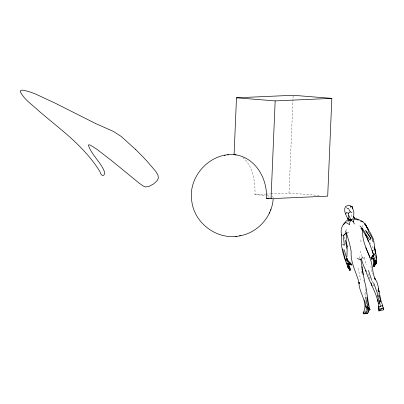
<?xml version="1.0" encoding="UTF-8"?>
<svg xmlns="http://www.w3.org/2000/svg" width="404" height="404" viewBox="0 0 404 404"><rect width="100%" height="100%" fill="white"/><g stroke="black" fill="none" stroke-linecap="round" stroke-linejoin="round"><path stroke-width="0.3" stroke-dasharray="2.02 1.52" d="M271.054 193.849L289.027 193.051L293.158 95.283M344.37 238.85L345.092 235.148M345.93 230.825L346.167 229.588L346.592 231.947M359.116 258.595L359.964 255.116M347.273 233.265L348.94 231.972L346.698 232.537M365.352 311.161L366.327 310.514M362.989 258.368L364.327 257.752L366.413 258.181M242.789 157.575A40.976 22.478 -85.4 0 1 254.939 194.566L265.473 194.102M266.095 194.072L270.433 193.88M289.027 193.051L320.215 195.541M267.17 195.804L267.807 195.895A40.976 2.343 2.4 0 1 270.19 196.268M346.122 207.035L347.182 208.257M379.538 307.348L379.937 308.201M367.908 273.629L370.327 280.098M345.117 243.006L345.506 244.178M363.777 280.174L364.12 281.229M372.549 246.329L374.533 252.869M364.736 293.516L365.635 296.536M372.135 280.8L374.079 287.547M364.327 257.752L366.322 264.903M358.04 268.296L359.954 276.402L360.413 280.098M360.333 251.02L361.242 255.005L361.262 256.762M377.821 289.986L378.694 294.112M369.907 242.415L370.261 244.112M370.852 266.236L372.473 274.064M365.171 288.683L366.135 294.501M375.341 256.51L375.614 258.373M361.196 267.554L361.615 270.609M361.696 271.22L362.115 274.276M362.716 225.361L363.024 227.765M351.455 214.691L351.692 217.882M360.893 239.809L361.009 242.794M271.624 196.561A40.976 2.343 2.4 0 1 271.65 197.884M254.939 194.566A40.976 2.343 2.4 0 1 265.746 195.622"/><path stroke-width="0.61" d="M346.945 256.681L347.223 245.975M374.604 247.925L375.942 253.828L376.503 258.984L376.341 263.332L375.705 264.034L376.341 263.332L375.887 260.232M234.083 154.702L236.486 97.808L293.158 95.283L331.825 98.374L327.7 196.142L271.034 198.667L266.509 198.303A40.976 34.178 87.4 0 0 234.083 154.702A40.976 22.478 -85.4 0 1 235.997 154.767M271.034 198.667L275.159 100.899L331.825 98.374M345.551 231.123C348.137 237.774 349.965 244.536 351.167 251.541C350.334 263.317 356.803 272.851 359.287 283.835L358.954 282.174C358.535 292.673 369.039 302.793 363.13 312.893L363.57 313.842L367.322 313.59L368.665 311.908L368.706 310.974L369.998 309.661C367.312 300.702 367.241 291.183 364.812 282.169C363.216 274.589 362.211 266.928 360.737 259.328L359.217 259.287L357.318 258.474M373.756 259.681L373.821 258.454M346.612 233.719L346.082 240.834L347.213 246.41M374.528 263.14L373.912 266.751L375.553 264.418L375.882 260.615L375.286 262.751L375.952 263.994L375.882 260.615M341.86 234.663C339.966 245.46 343.516 256.151 347.536 266.034M273.165 199.111C271.882 217.034 257.424 233.007 239.638 235.83M378.816 306.707L378.21 309.944L378.932 311.12L381.916 308.651L383.26 308.414L383.441 309.868L379.977 310.55L378.901 309.1L378.523 303.646L377.604 299.839M374.301 263.701L373.599 258.59L373.549 265.908L375.079 259.721L373.554 256.383L374.826 253.742L373.513 254.707L371.251 257.782L371.529 259.216L373.599 258.59L374.483 261.974M373.134 255.737L373.427 254.55C370.301 245.299 367.15 235.992 360.913 228.29L362.817 229.038L367.135 236.219L369.953 240.102L370.811 238.289L365.721 230.649L370.811 238.289M347.96 221.569L348.506 219.569M375.553 264.418L375.094 263.049L373.912 266.751L375.089 263.322M374.452 263.1L373.549 265.908L375.094 263.049M368.665 311.908L368.64 308.358L366.59 305.616L367.898 308.934L366.923 311.848L367.322 313.59L364.782 313.267L363.57 313.842M269.362 213.166L269.68 212.403M270.614 210.166L270.897 209.489M345.844 213.842L346.42 212.524L348.46 213.201L350.207 211.762L352.02 212.661M362.555 256.904L361.731 258.706L360.474 259.201L361.524 259.499L363.196 264.676L366.054 271.225L365.701 270.372C368.832 281.366 375.604 290.87 378.078 302.121M343.299 224.831L345.743 222.387L349.662 224.674L349.743 222.281L351.566 219.256L349.738 219.872L348.697 220.897L351.066 220.165L353.106 218.508L353.404 221.887L354.338 223.973M371.251 257.782L373.513 254.707L372.099 250.147M373.554 256.383L371.529 259.216L372.937 258.348M361.984 229.957L362.817 229.038L359.979 225.942M342.597 244.233L344.349 245.344L343.324 235.684L346.162 232.659L346.44 233.153M348.642 219.069C343.112 223.447 339.36 228.548 341.986 235.749M363.13 312.893L364.075 312.034L366.923 311.848L364.782 313.267M343.324 235.684L345.678 233.669M378.523 303.646L379.725 302.783L377.215 295.147M378.745 306.333L380.422 306.636L382.305 305.303L383.26 308.414M348.46 213.201L348.894 219.518L350.859 219.624L351.566 219.256M368.271 309.373L369.241 308.883M235.618 154.732C210.055 151.783 187.163 177.103 191.91 202.101C195.021 224.235 218.428 240.829 240.42 235.719M378.901 309.1L381.916 308.651M224.301 155.434L225.078 155.318M227.609 154.939L228.386 154.828M235.734 236.38L236.512 236.269M347.097 208.737L348.546 208.575L350.207 211.762M342.738 248.904L345.39 260.06L347.157 259.868L351.283 264.267L351.379 265.029L346.789 262.959L348.829 267.044L349.93 270.281L347.511 266.519L350.036 270.321L348.93 266.6L350.485 269.635L348.006 266.999L350.036 270.321L348.849 266.67L349.93 270.281M266.509 198.303L268.443 198.197A40.976 2.343 2.4 0 0 269.099 198.152M236.486 97.808L275.159 100.899M353.152 216.302L354.596 219.215L358.464 220.044M360.55 221.437L363.388 222.008L365.711 225.528M344.188 249.733L347.157 259.868L351.283 264.267L346.789 262.959L351.379 265.029L349.869 262.514L348.642 263.645L348.829 267.044M374.634 262.539L375.286 262.751M354.086 217.771L362.736 221.397M351.283 264.267L345.39 260.06M351.066 220.165L353.404 221.887M354.596 219.215L353.692 216.519L353.889 212.196L352.126 206.555L348.889 205.217L345.516 206.459C343.319 210.196 345.738 214.741 347.501 218.145L349.738 219.872M378.982 300.571L380.836 302.051L379.25 295.541M135.688 149.571L121.311 136.532L113.398 131.396L95.869 123.654L54.656 102.904L35.779 94.137L31.017 92.289L24.038 90.299L21.856 90.158L20.569 90.587L20.2 91.582C24.285 99.859 32.785 105.025 39.269 111.337C48.834 119.503 58.681 127.341 68.165 135.608C80.194 146.213 91.551 157.934 99.955 171.675C101.318 177.442 106.065 176.346 104.025 170.599C100.02 161.408 91.4 154.586 88.345 145.071L89.021 144.748L90.562 145.238L96.723 149.162L111.868 160.832L139.082 183.083L143.097 185.981L145.687 187.017L149.258 186.269L153.631 183.916L157.252 180.573L158.353 178.048L157.974 175.19L155.979 171.614L146.602 160.731A650.895 375.791 0 0 0 135.688 149.571M364.691 299.97L365.857 306.641L367.898 308.934M383.219 307.575L383.8 308.363L383.441 309.868L383.174 308.843M348.006 266.999L349.526 269.18L348.435 265.14M347.869 266.559L349.526 269.18M367.968 231.022L371.71 236.966L373.089 241.946M367.246 228.22L364.953 223.952L370.539 233.28L373.554 239.476L375.685 254.06M364.953 223.952L368.145 229.326L365.302 223.861M365.256 234.325L367.024 237.431M367.817 229.285L368.387 230.351M348.839 215.549L350.859 219.624M378.326 288.537L379.043 291.991L378.412 287.33L377.013 282.255L374.654 277.947L375.205 279.593L373.412 274.175L372.17 266.463C370.478 254.025 361.444 243.471 362.812 230.426M365.766 247.657L370.195 257.808M347.501 218.145L348.142 219.685M350.485 269.635L348.475 263.948M347.157 259.868L347.546 260.853M382.962 306.272L381.199 301.571L378.391 288.719M368.64 308.358L366.857 303.454L365.544 296.985M373.604 282.699L378.639 296.829M368.483 270.412L371.665 280.26M352.722 208.58L352.126 206.555L350.546 206.197L350.955 207.737M371.2 282.916L372.008 285.704M367.322 237.946L368.317 241.441M369.726 308.641L369.998 309.661M347.203 258.515L347.768 260.928M374.326 246.925L375.074 250.369M345.541 240.441L346.304 244.208L346.354 248.399M379.725 302.783L380.422 306.636M366.842 297.076L368.347 305.459M365.857 306.641L366.453 310.12M375.887 255.293L376.503 258.984M361.822 266.67L362.014 267.908M362.206 269.145L363.08 274.72M346.844 258.176L347.031 259.944"/></g></svg>
